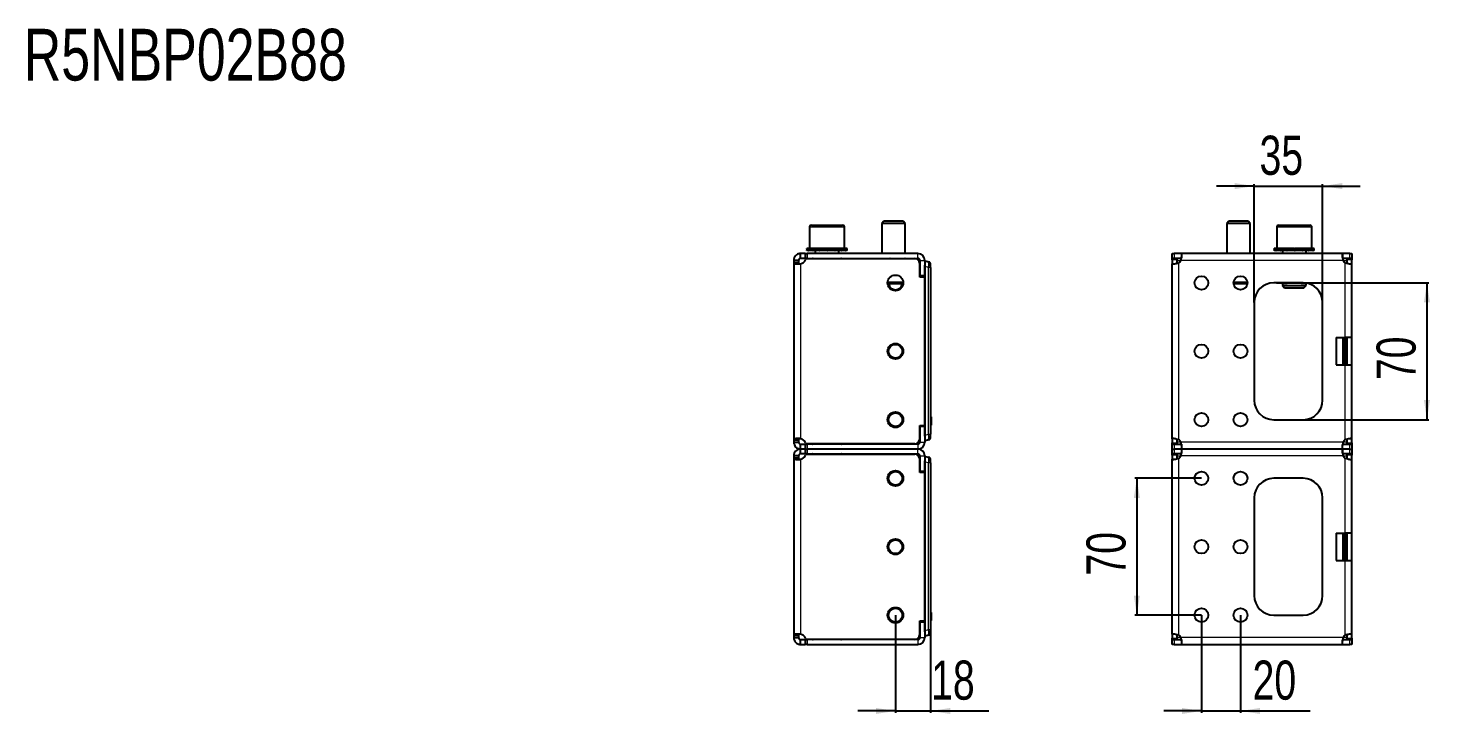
# Model space of a CAD drawing. Header units: millimetres. Extents: x 0 to 2689, y -557 to 605.
# Drawn here: x 1304 to 2021, y 254 to 605 of the extents above; entities that cross this region are included whole.
import ezdxf

# ---------------------------------------------------------------- set-up
doc = ezdxf.new("R2010")
doc.units = ezdxf.units.MM
doc.layers.add('FORMAT', color=7, linetype='Continuous')
doc.styles.add('SLDTEXTSTYLE0', font='TXT', dxfattribs={"width": 0.75})
doc.dimstyles.new('SLDDIMSTYLE0', dxfattribs={"dimtxt": 20, "dimasz": 10, "dimexe": 0, "dimexo": 0.0625, "dimgap": 5, "dimtad": 2, "dimdec": 1, "dimrnd": 1e-09, "dimzin": 12, "dimdsep": 46, "dimtxsty": 'SLDTEXTSTYLE0', "dimsah": 1, "dimcen": 0.09, "dimadec": 0, "dimazin": 3, "dimtfac": 1, "dimtofl": 0, "dimtmove": 0, "dimatfit": 3, "dimfxl": 0, "dimfrac": 2, "dimtolj": 1, "dimtzin": 12, "dimarcsym": 0})
doc.dimstyles.new('SLDDIMSTYLE1', dxfattribs={"dimtxt": 20, "dimasz": 10, "dimexe": 0, "dimexo": 0.0625, "dimgap": 5, "dimtad": 2, "dimdec": 1, "dimrnd": 1e-09, "dimzin": 12, "dimdsep": 46, "dimtxsty": 'SLDTEXTSTYLE0', "dimsah": 1, "dimcen": 0.09, "dimadec": 0, "dimazin": 3, "dimtfac": 1, "dimtmove": 0, "dimatfit": 0, "dimfxl": 0, "dimfrac": 2, "dimtolj": 1, "dimtzin": 12, "dimarcsym": 0})

# ---------------------------------------------------------------- blocks, each defined once
blk = doc.blocks.new('_D_4')
at = {"layer": 'FORMAT'}
for p, q in [((1747.29, 304.38), (1747.29, 254.38)), ((1765.29, 299.63), (1765.29, 254.38)), ((1747.29, 255.38), (1728.06, 255.38)), ((1747.29, 255.38), (1765.29, 255.38)), ((1765.29, 255.38), (1795.07, 255.38))]:
    blk.add_line(p, q, dxfattribs=at)
for points in [[(1747.29, 255.38), (1737.29, 256.92), (1737.29, 253.85)], [(1765.29, 255.38), (1775.29, 253.85), (1775.29, 256.92)]]:
    blk.add_solid(points, dxfattribs=at)
at = {"layer": 'FORMAT', "insert": (1765.52, 281.17), "char_height": 20, "attachment_point": 1, "style": 'SLDTEXTSTYLE0'}
blk.add_mtext('18', dxfattribs=at)
blk = doc.blocks.new('_D_7')
at = {"layer": 'FORMAT'}
for p, q in [((1955.77, 474.39), (2020.11, 474.39)), ((2019.11, 474.39), (2019.11, 404.39)), ((1955.77, 404.39), (2020.11, 404.39))]:
    blk.add_line(p, q, dxfattribs=at)
for points in [[(2019.11, 474.39), (2017.57, 464.39), (2020.65, 464.39)], [(2019.11, 404.39), (2020.65, 414.39), (2017.57, 414.39)]]:
    blk.add_solid(points, dxfattribs=at)
at = {"layer": 'FORMAT', "insert": (1993.33, 424.61), "char_height": 20, "attachment_point": 1, "rotation": 90, "style": 'SLDTEXTSTYLE0'}
blk.add_mtext('70', dxfattribs=at)
blk = doc.blocks.new('_D_8')
at = {"layer": 'FORMAT'}
for p, q in [((1930.76, 523.89), (1911.52, 523.89)), ((1930.76, 464.4), (1930.76, 524.89)), ((1930.76, 523.89), (1965.76, 523.89)), ((1965.76, 464.4), (1965.76, 524.89)), ((1965.76, 523.89), (1984.99, 523.89))]:
    blk.add_line(p, q, dxfattribs=at)
for points in [[(1930.76, 523.89), (1920.76, 525.43), (1920.76, 522.35)], [(1965.76, 523.89), (1975.76, 522.35), (1975.76, 525.43)]]:
    blk.add_solid(points, dxfattribs=at)
at = {"layer": 'FORMAT', "insert": (1933.48, 549.67), "char_height": 20, "attachment_point": 1, "style": 'SLDTEXTSTYLE0'}
blk.add_mtext('35', dxfattribs=at)
blk = doc.blocks.new('_D_9')
at = {"layer": 'FORMAT'}
for p, q in [((1903.76, 304.38), (1903.76, 254.38)), ((1923.76, 304.38), (1923.76, 254.38)), ((1903.76, 255.38), (1884.52, 255.38)), ((1903.76, 255.38), (1923.76, 255.38)), ((1923.76, 255.38), (1959.47, 255.38))]:
    blk.add_line(p, q, dxfattribs=at)
for points in [[(1903.76, 255.38), (1893.76, 256.92), (1893.76, 253.85)], [(1923.76, 255.38), (1933.76, 253.85), (1933.76, 256.92)]]:
    blk.add_solid(points, dxfattribs=at)
at = {"layer": 'FORMAT', "insert": (1929.92, 281.17), "char_height": 20, "attachment_point": 1, "style": 'SLDTEXTSTYLE0'}
blk.add_mtext('20', dxfattribs=at)
blk = doc.blocks.new('_D_10')
at = {"layer": 'FORMAT'}
for p, q in [((1903.75, 374.39), (1869.75, 374.39)), ((1870.75, 374.39), (1870.75, 304.39)), ((1903.75, 304.39), (1869.75, 304.39))]:
    blk.add_line(p, q, dxfattribs=at)
for points in [[(1870.75, 374.39), (1869.21, 364.39), (1872.29, 364.39)], [(1870.75, 304.39), (1872.29, 314.39), (1869.21, 314.39)]]:
    blk.add_solid(points, dxfattribs=at)
at = {"layer": 'FORMAT', "insert": (1844.97, 324.61), "char_height": 20, "attachment_point": 1, "rotation": 90, "style": 'SLDTEXTSTYLE0'}
blk.add_mtext('70', dxfattribs=at)

msp = doc.modelspace()

# ---------------------------------------------------------------- linework, layer by layer
at = {"color": 7, "linetype": 'Continuous', "lineweight": 25}
for p, q in [((1703.29, 502.89), (1703.29, 491.89)), ((1704.29, 503.89), (1720.29, 503.89)), ((1721.29, 491.89), (1721.29, 502.89)), ((1741.37, 505.89), (1740.29, 504.82)), ((1740.29, 504.82), (1740.29, 489.39)), ((1752.29, 504.82), (1740.29, 504.82)), ((1751.22, 505.89), (1741.37, 505.89)), ((1752.29, 504.82), (1751.22, 505.89)), ((1752.29, 489.39), (1752.29, 504.82)), ((1917.83, 505.89), (1916.76, 504.82)), ((1916.76, 504.82), (1916.76, 489.39)), ((1928.76, 504.82), (1916.76, 504.82)), ((1927.68, 505.89), (1917.83, 505.89)), ((1928.76, 504.82), (1927.68, 505.89)), ((1928.76, 489.39), (1928.76, 504.82)), ((1942.26, 502.89), (1942.26, 491.89)), ((1943.26, 503.89), (1951.07, 503.89)), ((1951.07, 503.89), (1959.26, 503.89)), ((1960.26, 491.89), (1960.26, 502.89)), ((1698.79, 486.89), (1698.79, 489.39)), ((1701.2, 489.39), (1698.79, 489.39)), ((1701.19, 489.39), (1701.19, 486.89)), ((1701.19, 489.39), (1702.19, 489.39)), ((1702.04, 491.89), (1702.04, 490.89)), ((1702.04, 491.89), (1702.05, 491.89)), ((1702.04, 490.89), (1702.05, 490.89)), ((1702.05, 491.89), (1702.05, 491.64)), ((1702.84, 491.89), (1702.05, 491.89)), ((1702.05, 490.89), (1702.05, 491.14)), ((1702.84, 490.89), (1702.05, 490.89)), ((1758.79, 489.39), (1702.19, 489.39)), ((1702.84, 491.89), (1702.94, 491.89)), ((1702.84, 490.89), (1702.94, 490.89)), ((1702.94, 491.89), (1702.94, 491.64)), ((1705.08, 491.89), (1702.94, 491.89)), ((1702.94, 490.89), (1702.94, 491.14)), ((1705.08, 490.89), (1702.94, 490.89)), ((1705.08, 491.89), (1705.26, 491.89)), ((1705.08, 490.89), (1705.26, 490.89)), ((1705.26, 491.89), (1705.26, 491.64)), ((1708.42, 491.89), (1705.26, 491.89)), ((1705.26, 490.89), (1705.26, 491.14)), ((1708.42, 490.89), (1705.26, 490.89)), ((1706.29, 490.89), (1706.29, 489.39)), ((1708.42, 491.89), (1708.65, 491.89)), ((1708.42, 490.89), (1708.65, 490.89)), ((1708.65, 491.89), (1708.65, 491.64)), ((1712.35, 491.89), (1708.65, 491.89)), ((1708.65, 490.89), (1708.65, 491.14)), ((1712.35, 490.89), (1708.65, 490.89)), ((1712.35, 491.89), (1712.43, 491.89)), ((1712.35, 490.89), (1712.52, 490.89)), ((1712.52, 490.89), (1712.6, 490.89)), ((1712.56, 491.89), (1712.6, 491.89)), ((1712.6, 491.89), (1712.6, 491.64)), ((1716.26, 491.89), (1712.6, 491.89)), ((1712.6, 490.89), (1712.6, 491.14)), ((1716.26, 490.89), (1712.6, 490.89)), ((1716.26, 491.89), (1716.49, 491.89)), ((1716.26, 490.89), (1716.49, 490.89)), ((1716.49, 491.89), (1716.49, 491.64)), ((1719.58, 491.89), (1716.49, 491.89)), ((1716.49, 490.89), (1716.49, 491.14)), ((1719.58, 490.89), (1716.49, 490.89)), ((1718.29, 489.39), (1718.29, 490.89)), ((1719.58, 491.89), (1719.75, 491.89)), ((1719.58, 490.89), (1719.75, 490.89)), ((1719.75, 491.89), (1719.75, 491.64)), ((1721.78, 491.89), (1719.75, 491.89)), ((1719.75, 490.89), (1719.75, 491.14)), ((1721.78, 490.89), (1719.75, 490.89)), ((1721.78, 491.89), (1721.87, 491.89)), ((1721.78, 490.89), (1721.87, 490.89)), ((1721.87, 491.89), (1721.87, 491.64)), ((1722.54, 491.89), (1721.87, 491.89)), ((1721.87, 490.89), (1721.87, 491.14)), ((1722.54, 490.89), (1721.87, 490.89)), ((1722.54, 490.89), (1722.54, 491.89)), ((1888.76, 486.89), (1888.76, 489.39)), ((1888.76, 489.39), (1889.87, 489.39)), ((1893.59, 489.39), (1889.87, 489.39)), ((1975.92, 489.39), (1893.59, 489.39)), ((1893.59, 489.39), (1893.59, 487.18)), ((1941.01, 491.89), (1941.01, 490.89)), ((1941.01, 491.89), (1941.01, 491.64)), ((1941.84, 491.89), (1941.01, 491.89)), ((1941.01, 491.89), (1941.01, 491.89)), ((1941.01, 490.89), (1941.01, 491.14)), ((1941.84, 490.89), (1941.01, 490.89)), ((1941.01, 490.89), (1941.01, 490.89)), ((1941.84, 491.89), (1941.94, 491.89)), ((1941.84, 490.89), (1941.94, 490.89)), ((1941.94, 491.89), (1941.94, 491.64)), ((1944.11, 491.89), (1941.94, 491.89)), ((1941.94, 490.89), (1941.94, 491.14)), ((1944.11, 490.89), (1941.94, 490.89)), ((1944.11, 491.89), (1944.29, 491.89)), ((1944.11, 490.89), (1944.29, 490.89)), ((1944.29, 491.89), (1944.29, 491.64)), ((1947.47, 491.89), (1944.29, 491.89)), ((1944.29, 490.89), (1944.29, 491.14)), ((1947.47, 490.89), (1944.29, 490.89)), ((1945.26, 490.89), (1945.26, 489.39)), ((1947.47, 491.89), (1947.7, 491.89)), ((1947.47, 490.89), (1947.7, 490.89)), ((1947.7, 491.89), (1947.7, 491.64)), ((1951.4, 491.89), (1947.7, 491.89)), ((1947.7, 490.89), (1947.7, 491.14)), ((1951.4, 490.89), (1947.7, 490.89)), ((1951.4, 491.89), (1951.48, 491.89)), ((1951.4, 490.89), (1951.55, 490.89)), ((1951.55, 490.89), (1951.65, 490.89)), ((1951.6, 491.89), (1951.65, 491.89)), ((1951.65, 491.89), (1951.65, 491.64)), ((1955.31, 491.89), (1951.65, 491.89)), ((1951.65, 490.89), (1951.65, 491.14)), ((1955.31, 490.89), (1951.65, 490.89)), ((1955.31, 491.89), (1955.54, 491.89)), ((1955.31, 490.89), (1955.54, 490.89)), ((1955.54, 491.89), (1955.54, 491.64)), ((1958.61, 491.89), (1955.54, 491.89)), ((1955.54, 490.89), (1955.54, 491.14)), ((1958.61, 490.89), (1955.54, 490.89)), ((1957.26, 489.39), (1957.26, 490.89)), ((1958.61, 491.89), (1958.78, 491.89)), ((1958.61, 490.89), (1958.78, 490.89)), ((1958.78, 491.89), (1958.78, 491.64)), ((1960.78, 491.89), (1958.78, 491.89)), ((1958.78, 490.89), (1958.78, 491.14)), ((1960.78, 490.89), (1958.78, 490.89)), ((1960.78, 491.89), (1960.87, 491.89)), ((1960.78, 490.89), (1960.87, 490.89)), ((1960.87, 491.89), (1960.87, 491.64)), ((1961.5, 491.89), (1960.87, 491.89)), ((1960.87, 490.89), (1960.87, 491.14)), ((1961.5, 490.89), (1960.87, 490.89)), ((1961.51, 490.89), (1961.51, 491.89)), ((1975.92, 489.39), (1975.92, 486.89)), ((1979.64, 489.39), (1975.92, 489.39)), ((1979.64, 489.39), (1980.76, 489.39)), ((1980.76, 489.39), (1980.76, 486.89)), ((1697.79, 485.89), (1695.29, 485.89)), ((1695.29, 485.89), (1695.29, 484.67)), ((1695.29, 484.67), (1695.29, 394.11)), ((1697.79, 484.67), (1695.29, 484.67)), ((1697.79, 485.89), (1697.79, 484.67)), ((1701.2, 486.89), (1698.79, 486.89)), ((1702.19, 486.89), (1701.19, 486.89)), ((1702.19, 486.89), (1758.79, 486.89)), ((1702.22, 486.79), (1757.19, 486.79)), ((1736.04, 486.89), (1736.04, 486.79)), ((1736.34, 486.89), (1736.34, 486.79)), ((1738.02, 486.89), (1738.02, 486.79)), ((1740.97, 486.89), (1740.97, 486.79)), ((1744.73, 486.89), (1744.73, 486.79)), ((1748.72, 486.89), (1748.72, 486.79)), ((1752.35, 486.89), (1752.35, 486.79)), ((1755.05, 486.89), (1755.05, 486.79)), ((1756.42, 486.89), (1756.42, 486.79)), ((1756.54, 486.79), (1756.54, 486.89)), ((1759.69, 477.29), (1759.69, 484.29)), ((1759.79, 485.89), (1759.79, 477.94)), ((1762.29, 485.89), (1762.29, 477.94)), ((1762.29, 485.64), (1762.49, 485.64)), ((1762.29, 395.92), (1762.29, 483.37)), ((1762.49, 485.64), (1764.18, 485.19)), ((1762.49, 396.54), (1762.49, 482.74)), ((1765.29, 482.29), (1765.29, 483.74)), ((1765.29, 482.29), (1765.29, 407.84)), ((1889.87, 486.89), (1888.76, 486.89)), ((1888.76, 486.89), (1888.76, 486.79)), ((1888.76, 486.79), (1891.26, 486.79)), ((1888.76, 486.18), (1888.76, 486.79)), ((1888.76, 486.18), (1888.76, 484.12)), ((1888.76, 394.67), (1888.76, 484.12)), ((1888.76, 484.12), (1889.85, 484.12)), ((1893.59, 486.89), (1889.87, 486.89)), ((1891.26, 486.79), (1891.26, 486.18)), ((1891.26, 486.18), (1891.26, 484.36)), ((1979.64, 486.89), (1975.92, 486.89)), ((1978.26, 486.79), (1980.76, 486.79)), ((1978.26, 486.18), (1978.26, 486.79)), ((1978.26, 484.34), (1978.26, 486.18)), ((1980.76, 486.89), (1979.64, 486.89)), ((1980.76, 486.79), (1980.76, 486.89)), ((1980.76, 486.79), (1980.76, 486.18)), ((1980.76, 484.12), (1980.76, 486.18)), ((1980.76, 446.39), (1980.76, 484.12)), ((1751.26, 473.89), (1743.33, 473.89)), ((1759.69, 478.87), (1759.79, 478.66)), ((1762.29, 477.29), (1759.69, 477.29)), ((1762.29, 477.94), (1759.79, 477.94)), ((1762.29, 477.29), (1762.29, 401.49)), ((1927.22, 473.89), (1920.29, 473.89)), ((1955.76, 474.39), (1940.76, 474.39)), ((1942.43, 474.29), (1942.41, 474.29)), ((1942.43, 474.29), (1942.43, 474.29)), ((1942.53, 474.29), (1942.43, 474.29)), ((1942.53, 474.39), (1942.53, 474.29)), ((1945.78, 474.29), (1942.53, 474.29)), ((1945.26, 474.29), (1945.26, 472.97)), ((1945.78, 474.29), (1947.68, 474.29)), ((1948.23, 474.29), (1947.68, 474.29)), ((1954.28, 474.29), (1948.23, 474.29)), ((1954.83, 474.29), (1954.28, 474.29)), ((1954.83, 474.29), (1956.73, 474.29)), ((1957.17, 474.29), (1956.73, 474.29)), ((1957.26, 472.97), (1957.26, 474.28)), ((1945.26, 472.97), (1946.33, 471.89)), ((1945.26, 472.97), (1951.12, 472.97)), ((1946.33, 471.89), (1951.14, 471.89)), ((1951.12, 472.97), (1957.26, 472.97)), ((1951.14, 471.89), (1956.18, 471.89)), ((1956.18, 471.89), (1957.26, 472.97)), ((1930.76, 464.39), (1930.76, 414.39)), ((1965.76, 414.39), (1965.76, 464.39)), ((1972.76, 446.39), (1977.26, 446.39)), ((1972.76, 446.39), (1972.76, 432.39)), ((1980.76, 446.39), (1977.26, 446.39)), ((1978.26, 432.39), (1978.26, 446.39)), ((1980.76, 432.39), (1980.76, 446.39)), ((1972.76, 432.39), (1977.26, 432.39)), ((1977.26, 432.39), (1980.76, 432.39)), ((1980.76, 394.67), (1980.76, 432.39)), ((1765.29, 407.84), (1765.29, 399.64)), ((1765.49, 405.9), (1765.29, 405.9)), ((1765.49, 405.86), (1765.29, 405.86)), ((1765.49, 405.84), (1765.29, 405.84)), ((1765.49, 401.64), (1765.29, 401.64)), ((1765.49, 401.59), (1765.29, 401.59)), ((1765.49, 405.4), (1765.49, 402.08)), ((1940.76, 404.39), (1955.76, 404.39)), ((1759.69, 401.49), (1762.29, 401.49)), ((1759.69, 394.49), (1759.69, 401.49)), ((1759.69, 400.41), (1759.79, 400.63)), ((1759.79, 400.84), (1759.79, 392.89)), ((1762.29, 400.84), (1759.79, 400.84)), ((1762.29, 400.84), (1762.29, 392.89)), ((1765.29, 399.64), (1765.29, 396.99)), ((1765.29, 395.54), (1765.29, 396.99)), ((1888.76, 394.67), (1888.76, 392.6)), ((1891.26, 394.44), (1891.26, 392.6)), ((1978.26, 392.6), (1978.26, 394.42)), ((1980.76, 394.67), (1979.66, 394.67)), ((1980.76, 392.6), (1980.76, 394.67)), ((1695.29, 394.11), (1697.79, 394.11)), ((1695.29, 394.11), (1695.29, 392.89)), ((1695.29, 392.89), (1697.79, 392.89)), ((1697.79, 394.11), (1697.79, 392.89)), ((1698.79, 389.39), (1698.79, 391.89)), ((1698.79, 391.89), (1701.2, 391.89)), ((1698.79, 386.89), (1698.79, 389.39)), ((1701.2, 389.39), (1698.79, 389.39)), ((1701.19, 391.89), (1701.19, 389.39)), ((1701.19, 391.89), (1702.19, 391.89)), ((1701.19, 389.39), (1701.19, 386.89)), ((1701.19, 389.39), (1702.19, 389.39)), ((1758.79, 391.89), (1702.19, 391.89)), ((1758.79, 389.39), (1702.19, 389.39)), ((1757.19, 391.99), (1702.22, 391.99)), ((1762.49, 393.64), (1762.29, 393.64)), ((1764.18, 394.09), (1762.49, 393.64)), ((1888.76, 391.99), (1888.76, 392.6)), ((1891.26, 391.99), (1888.76, 391.99)), ((1888.76, 391.99), (1888.76, 391.89)), ((1888.76, 389.39), (1888.76, 391.89)), ((1888.76, 391.89), (1889.87, 391.89)), ((1888.76, 386.89), (1888.76, 389.39)), ((1888.76, 389.39), (1889.87, 389.39)), ((1889.87, 391.89), (1893.59, 391.89)), ((1893.59, 389.39), (1889.87, 389.39)), ((1891.26, 392.6), (1891.26, 391.99)), ((1893.59, 391.89), (1893.59, 389.39)), ((1975.92, 389.39), (1893.59, 389.39)), ((1893.59, 389.39), (1893.59, 387.18)), ((1975.92, 391.89), (1979.64, 391.89)), ((1975.92, 389.39), (1975.92, 391.61)), ((1975.92, 389.39), (1975.92, 386.89)), ((1979.64, 389.39), (1975.92, 389.39)), ((1978.26, 391.99), (1978.26, 392.6)), ((1980.76, 391.99), (1978.26, 391.99)), ((1979.64, 391.89), (1980.76, 391.89)), ((1979.64, 389.39), (1980.76, 389.39)), ((1980.76, 392.6), (1980.76, 391.99)), ((1980.76, 391.89), (1980.76, 391.99)), ((1980.76, 391.89), (1980.76, 389.39)), ((1980.76, 389.39), (1980.76, 386.89)), ((1695.29, 385.89), (1695.29, 384.67)), ((1697.79, 385.89), (1695.29, 385.89)), ((1695.29, 384.67), (1695.29, 294.11)), ((1697.79, 384.67), (1695.29, 384.67)), ((1697.79, 385.89), (1697.79, 384.67)), ((1701.2, 386.89), (1698.79, 386.89)), ((1702.19, 386.89), (1701.19, 386.89)), ((1702.19, 386.89), (1758.79, 386.89)), ((1702.22, 386.79), (1757.19, 386.79)), ((1759.69, 377.29), (1759.69, 384.29)), ((1759.79, 385.89), (1759.79, 377.94)), ((1762.29, 385.89), (1762.29, 377.94)), ((1762.29, 385.64), (1762.49, 385.64)), ((1762.29, 295.92), (1762.29, 383.37)), ((1762.49, 385.64), (1764.18, 385.19)), ((1762.49, 296.54), (1762.49, 382.74)), ((1765.29, 382.29), (1765.29, 383.74)), ((1765.29, 382.29), (1765.29, 307.84)), ((1889.87, 386.89), (1888.76, 386.89)), ((1888.76, 386.89), (1888.76, 386.79)), ((1888.76, 386.79), (1891.26, 386.79)), ((1888.76, 386.18), (1888.76, 386.79)), ((1888.76, 386.18), (1888.76, 384.12)), ((1888.76, 294.67), (1888.76, 384.12)), ((1888.76, 384.12), (1889.85, 384.12)), ((1893.59, 386.89), (1889.87, 386.89)), ((1891.26, 386.79), (1891.26, 386.18)), ((1891.26, 386.18), (1891.26, 384.36)), ((1979.64, 386.89), (1975.92, 386.89)), ((1978.26, 386.79), (1980.76, 386.79)), ((1978.26, 386.18), (1978.26, 386.79)), ((1978.26, 384.34), (1978.26, 386.18)), ((1980.76, 386.89), (1979.64, 386.89)), ((1980.76, 386.79), (1980.76, 386.89)), ((1980.76, 386.79), (1980.76, 386.18)), ((1980.76, 384.12), (1980.76, 386.18)), ((1980.76, 346.39), (1980.76, 384.12)), ((1759.69, 378.87), (1759.79, 378.66)), ((1762.29, 377.29), (1759.69, 377.29)), ((1762.29, 377.94), (1759.79, 377.94)), ((1762.29, 377.29), (1762.29, 301.49)), ((1955.76, 374.39), (1940.76, 374.39)), ((1930.76, 364.39), (1930.76, 314.39)), ((1965.76, 314.39), (1965.76, 364.39)), ((1972.76, 346.39), (1977.26, 346.39)), ((1972.76, 346.39), (1972.76, 332.39)), ((1980.76, 346.39), (1977.26, 346.39)), ((1978.26, 332.39), (1978.26, 346.39)), ((1980.76, 332.39), (1980.76, 346.39)), ((1972.76, 332.39), (1977.26, 332.39)), ((1977.26, 332.39), (1980.76, 332.39)), ((1980.76, 294.67), (1980.76, 332.39)), ((1759.69, 301.49), (1762.29, 301.49)), ((1759.69, 294.49), (1759.69, 301.49)), ((1765.29, 307.84), (1765.29, 299.64)), ((1765.49, 305.9), (1765.29, 305.9)), ((1765.49, 305.86), (1765.29, 305.86)), ((1765.49, 305.84), (1765.29, 305.84)), ((1765.49, 301.64), (1765.29, 301.64)), ((1765.49, 301.59), (1765.29, 301.59)), ((1765.49, 305.4), (1765.49, 302.08)), ((1940.76, 304.39), (1955.76, 304.39)), ((1695.29, 294.11), (1697.79, 294.11)), ((1695.29, 294.11), (1695.29, 292.89)), ((1697.79, 294.11), (1697.79, 292.89)), ((1759.69, 300.41), (1759.79, 300.63)), ((1759.79, 300.84), (1759.79, 292.89)), ((1762.29, 300.84), (1759.79, 300.84)), ((1762.29, 300.84), (1762.29, 292.89)), ((1764.18, 294.09), (1762.49, 293.64)), ((1765.29, 299.64), (1765.29, 296.99)), ((1765.29, 295.54), (1765.29, 296.99)), ((1888.76, 294.67), (1888.76, 292.6)), ((1891.26, 294.44), (1891.26, 292.6)), ((1978.26, 292.6), (1978.26, 294.42)), ((1980.76, 294.67), (1979.66, 294.67)), ((1980.76, 292.6), (1980.76, 294.67)), ((1695.29, 292.89), (1697.79, 292.89)), ((1698.79, 289.39), (1698.79, 291.89)), ((1698.79, 291.89), (1701.2, 291.89)), ((1698.79, 289.39), (1701.2, 289.39)), ((1701.19, 291.89), (1701.19, 289.39)), ((1701.19, 291.89), (1702.19, 291.89)), ((1702.19, 289.39), (1701.19, 289.39)), ((1758.79, 291.89), (1702.19, 291.89)), ((1702.19, 289.39), (1758.79, 289.39)), ((1757.19, 291.99), (1702.22, 291.99)), ((1762.49, 293.64), (1762.29, 293.64)), ((1888.76, 291.99), (1888.76, 292.6)), ((1891.26, 291.99), (1888.76, 291.99)), ((1888.76, 291.99), (1888.76, 291.89)), ((1888.76, 289.39), (1888.76, 291.89)), ((1888.76, 291.89), (1889.87, 291.89)), ((1889.87, 289.39), (1888.76, 289.39)), ((1889.87, 291.89), (1893.59, 291.89)), ((1889.87, 289.39), (1893.59, 289.39)), ((1891.26, 292.6), (1891.26, 291.99)), ((1893.59, 291.89), (1893.59, 289.39)), ((1893.59, 289.39), (1975.92, 289.39)), ((1975.92, 291.89), (1979.64, 291.89)), ((1975.92, 289.39), (1975.92, 291.61)), ((1975.92, 289.39), (1979.64, 289.39)), ((1978.26, 291.99), (1978.26, 292.6)), ((1980.76, 291.99), (1978.26, 291.99)), ((1979.64, 291.89), (1980.76, 291.89)), ((1980.76, 289.39), (1979.64, 289.39)), ((1980.76, 292.6), (1980.76, 291.99)), ((1980.76, 291.89), (1980.76, 291.99)), ((1980.76, 291.89), (1980.76, 289.39))]:
    msp.add_line(p, q, dxfattribs=at)
at = {"color": 8, "linetype": 'Continuous', "lineweight": 18}
for p, q in [((1721.29, 502.89), (1703.29, 502.89)), ((1951.05, 502.89), (1942.26, 502.89)), ((1960.26, 502.89), (1951.05, 502.89)), ((1702.19, 489.39), (1702.19, 486.89)), ((1758.79, 486.89), (1758.79, 489.39)), ((1889.87, 489.39), (1889.87, 486.89)), ((1979.64, 486.89), (1979.64, 489.39)), ((1698.79, 484.12), (1698.79, 394.67)), ((1759.79, 485.89), (1762.29, 485.89)), ((1764.18, 482.29), (1762.49, 482.74)), ((1764.18, 396.99), (1764.18, 482.29)), ((1765.29, 482.29), (1764.18, 482.29)), ((1891.26, 486.18), (1888.76, 486.18)), ((1891.26, 485.89), (1893.34, 485.89)), ((1892.26, 394.11), (1892.26, 484.67)), ((1976.17, 485.89), (1893.34, 485.89)), ((1976.17, 485.89), (1978.26, 485.89)), ((1977.26, 446.39), (1977.26, 484.67)), ((1980.76, 486.18), (1978.26, 486.18)), ((1743.33, 474.89), (1751.26, 474.89)), ((1762.1, 477.29), (1762.1, 477.94)), ((1920.29, 474.89), (1927.22, 474.89)), ((1947.68, 474.39), (1947.68, 474.29)), ((1948.23, 474.39), (1948.23, 474.29)), ((1954.28, 474.39), (1954.28, 474.29)), ((1954.83, 474.39), (1954.83, 474.29)), ((1976.06, 432.39), (1976.06, 446.39)), ((1976.26, 446.39), (1976.26, 432.39)), ((1976.37, 432.39), (1976.37, 446.39)), ((1976.57, 446.39), (1976.57, 432.39)), ((1977.45, 432.39), (1977.45, 446.39)), ((1977.65, 446.39), (1977.65, 432.39)), ((1977.75, 432.39), (1977.75, 446.39)), ((1977.95, 446.39), (1977.95, 432.39)), ((1977.26, 394.11), (1977.26, 432.39)), ((1765.49, 405.4), (1765.29, 405.4)), ((1765.49, 402.08), (1765.29, 402.08)), ((1762.1, 400.84), (1762.1, 401.49)), ((1762.49, 396.54), (1764.18, 396.99)), ((1764.18, 396.99), (1765.29, 396.99)), ((1702.19, 391.89), (1702.19, 389.39)), ((1702.19, 389.39), (1702.19, 386.89)), ((1758.79, 391.89), (1758.79, 389.39)), ((1758.79, 386.89), (1758.79, 389.39)), ((1759.79, 392.89), (1762.29, 392.89)), ((1888.76, 392.6), (1891.26, 392.6)), ((1889.87, 391.89), (1889.87, 389.39)), ((1889.87, 389.39), (1889.87, 386.89)), ((1893.34, 392.89), (1891.26, 392.89)), ((1976.17, 392.89), (1893.34, 392.89)), ((1978.26, 392.89), (1976.17, 392.89)), ((1978.26, 392.6), (1980.76, 392.6)), ((1979.64, 389.39), (1979.64, 391.89)), ((1979.64, 386.89), (1979.64, 389.39)), ((1698.79, 384.12), (1698.79, 294.67)), ((1759.79, 385.89), (1762.29, 385.89)), ((1764.18, 382.29), (1762.49, 382.74)), ((1764.18, 296.99), (1764.18, 382.29)), ((1765.29, 382.29), (1764.18, 382.29)), ((1891.26, 386.18), (1888.76, 386.18)), ((1891.26, 385.89), (1893.34, 385.89)), ((1892.26, 294.11), (1892.26, 384.67)), ((1976.17, 385.89), (1893.34, 385.89)), ((1976.17, 385.89), (1978.26, 385.89)), ((1977.26, 346.39), (1977.26, 384.67)), ((1980.76, 386.18), (1978.26, 386.18)), ((1762.1, 377.29), (1762.1, 377.94)), ((1976.06, 332.39), (1976.06, 346.39)), ((1976.26, 346.39), (1976.26, 332.39)), ((1976.37, 332.39), (1976.37, 346.39)), ((1976.57, 346.39), (1976.57, 332.39)), ((1977.45, 332.39), (1977.45, 346.39)), ((1977.65, 346.39), (1977.65, 332.39)), ((1977.75, 332.39), (1977.75, 346.39)), ((1977.95, 346.39), (1977.95, 332.39)), ((1977.26, 294.11), (1977.26, 332.39)), ((1762.1, 300.84), (1762.1, 301.49)), ((1765.49, 305.4), (1765.29, 305.4)), ((1765.49, 302.08), (1765.29, 302.08)), ((1762.49, 296.54), (1764.18, 296.99)), ((1764.18, 296.99), (1765.29, 296.99)), ((1702.19, 291.89), (1702.19, 289.39)), ((1758.79, 291.89), (1758.79, 289.39)), ((1759.79, 292.89), (1762.29, 292.89)), ((1888.76, 292.6), (1891.26, 292.6)), ((1889.87, 291.89), (1889.87, 289.39)), ((1893.34, 292.89), (1891.26, 292.89)), ((1976.17, 292.89), (1893.34, 292.89)), ((1978.26, 292.89), (1976.17, 292.89)), ((1978.26, 292.6), (1980.76, 292.6)), ((1979.64, 289.39), (1979.64, 291.89))]:
    msp.add_line(p, q, dxfattribs=at)
at = {"color": 7, "linetype": 'Continuous', "lineweight": 25}
for centre, radius in [((1747.29, 474.39), 4), ((1903.76, 474.39), 3.5), ((1923.76, 474.39), 3.5), ((1747.29, 439.39), 4), ((1747.29, 439.39), 3.5), ((1903.76, 439.39), 3.5), ((1923.76, 439.39), 3.5), ((1747.29, 404.39), 4), ((1747.29, 404.39), 3.5), ((1903.76, 404.39), 3.5), ((1923.76, 404.39), 3.5), ((1747.29, 374.39), 4), ((1747.29, 374.39), 3.5), ((1903.76, 374.39), 3.5), ((1923.76, 374.39), 3.5), ((1747.29, 339.39), 4), ((1747.29, 339.39), 3.5), ((1903.76, 339.39), 3.5), ((1923.76, 339.39), 3.5), ((1747.29, 304.39), 4), ((1747.29, 304.39), 3.5), ((1903.76, 304.39), 3.5), ((1923.76, 304.39), 3.5)]:
    msp.add_circle(centre, radius, dxfattribs=at)
for centre, radius, start, end in [((1704.29, 502.89), 1, 90, 180), ((1720.29, 502.89), 1, 0, 90), ((1943.26, 502.89), 1, 90, 180), ((1959.26, 502.89), 1, 0, 90), ((1758.79, 485.89), 3.5, 360, 90), ((1698.07, 487.54), 3.5, 281.89481, 337.11462), ((1702.22, 485.79), 1, 90, 157.11462), ((1704.94, 486.54), 0.35, 45.58469, 90), ((1719.64, 486.54), 0.35, 90, 134.41531), ((1757.19, 484.29), 2.5, 360, 90), ((1758.79, 485.89), 1, 360, 90), ((1763.79, 483.74), 1.5, 0, 75), ((1890.26, 487.54), 3.5, 304.8499, 331.87293), ((1979.26, 487.54), 3.5, 208.12707, 235.1501), ((1747.29, 474.39), 3.5, 188.21321, 351.78679), ((1940.76, 464.39), 10, 90, 180), ((1955.76, 464.39), 10, 360, 90), ((1940.76, 414.39), 10, 180, 270), ((1955.76, 414.39), 10, 270, 0), ((1698.07, 391.24), 3.5, 22.88538, 78.10519), ((1757.19, 394.49), 2.5, 270, 0), ((1763.79, 395.54), 1.5, 285, 0), ((1702.22, 392.99), 1, 202.88538, 270), ((1704.94, 392.24), 0.35, 270, 314.41531), ((1719.64, 392.24), 0.35, 225.58469, 270), ((1758.79, 392.89), 3.5, 270, 0), ((1758.79, 392.89), 1, 270, 0), ((1758.79, 385.89), 3.5, 360, 90), ((1890.26, 391.24), 3.5, 28.12707, 55.1501), ((1979.26, 391.24), 3.5, 124.8499, 151.87293), ((1698.07, 387.54), 3.5, 281.89481, 337.11462), ((1702.22, 385.79), 1, 90, 157.11462), ((1704.94, 386.54), 0.35, 45.58469, 90), ((1719.64, 386.54), 0.35, 90, 134.41531), ((1757.19, 384.29), 2.5, 360, 90), ((1758.79, 385.89), 1, 360, 90), ((1763.79, 383.74), 1.5, 0, 75), ((1890.26, 387.54), 3.5, 304.8499, 331.87293), ((1979.26, 387.54), 3.5, 208.12707, 235.1501), ((1940.76, 364.39), 10, 90, 180), ((1955.76, 364.39), 10, 360, 90), ((1940.76, 314.39), 10, 180, 270), ((1955.76, 314.39), 10, 270, 0), ((1698.07, 291.24), 3.5, 22.88538, 78.10519), ((1757.19, 294.49), 2.5, 270, 0), ((1763.79, 295.54), 1.5, 285, 0), ((1890.26, 291.24), 3.5, 28.12707, 55.1501), ((1979.26, 291.24), 3.5, 124.8499, 151.87293), ((1702.22, 292.99), 1, 202.88538, 270), ((1704.94, 292.24), 0.35, 270, 314.41531), ((1719.64, 292.24), 0.35, 225.58469, 270), ((1758.79, 292.89), 1, 270, 0), ((1758.79, 292.89), 3.5, 270, 0)]:
    msp.add_arc(centre, radius, start, end, dxfattribs=at)
for centre, major_axis, start_param, end_param in [((1750.9, 485.64), (11.57, -3.1), 0.067037, 0.253072), ((1750.9, 393.64), (11.57, 3.1), 6.030113, 6.216148), ((1750.9, 385.64), (11.57, -3.1), 0.067037, 0.253072), ((1750.9, 293.64), (11.57, 3.1), 6.030113, 6.216148)]:
    msp.add_ellipse(centre, major_axis=major_axis, ratio=0.250563, start_param=start_param, end_param=end_param, dxfattribs=at)
at = {"color": 8, "linetype": 'Continuous', "lineweight": 18}
for centre, major_axis, start_param, end_param in [((1763.79, 482.19), (0.38, 3), 4.762686, 6.266445), ((1763.79, 397.1), (-0.38, 3), 3.158333, 4.662092), ((1763.79, 382.19), (0.38, 3), 4.762686, 6.266445), ((1763.79, 297.1), (-0.38, 3), 3.158333, 4.662092)]:
    msp.add_ellipse(centre, major_axis=major_axis, ratio=0.123038, start_param=start_param, end_param=end_param, dxfattribs=at)
at = {"color": 7, "linetype": 'Continuous', "lineweight": 25}
for points, knots in [([(1698.79, 489.39), (1698.5, 489.37), (1697.95, 489.33), (1697.05, 488.98), (1696.16, 488.31), (1695.44, 487.2), (1695.34, 486.34), (1695.29, 485.89)], [0, 0, 0, 0, 0.16069, 0.301312, 0.521951, 0.753573, 1, 1, 1, 1]), ([(1702.05, 491.64), (1702.05, 491.68), (1702.05, 491.75), (1702.04, 491.83), (1702.04, 491.87), (1702.04, 491.89)], [0, 0, 0, 0, 0.499981, 0.749988, 1, 1, 1, 1]), ([(1702.04, 490.89), (1702.04, 490.91), (1702.04, 490.95), (1702.05, 491.04), (1702.05, 491.1), (1702.05, 491.14)], [0, 0, 0, 0, 0.25014, 0.50028, 1, 1, 1, 1]), ([(1702.94, 491.64), (1702.93, 491.68), (1702.9, 491.75), (1702.87, 491.83), (1702.85, 491.87), (1702.84, 491.89)], [0, 0, 0, 0, 0.499981, 0.749988, 1, 1, 1, 1]), ([(1702.84, 490.89), (1702.85, 490.91), (1702.87, 490.95), (1702.9, 491.04), (1702.93, 491.1), (1702.94, 491.14)], [0, 0, 0, 0, 0.25014, 0.50028, 1, 1, 1, 1]), ([(1705.26, 491.64), (1705.23, 491.68), (1705.19, 491.75), (1705.13, 491.83), (1705.1, 491.87), (1705.08, 491.89)], [0, 0, 0, 0, 0.4999808, 0.7499881, 1, 1, 1, 1]), ([(1705.08, 490.89), (1705.1, 490.91), (1705.13, 490.95), (1705.19, 491.04), (1705.23, 491.1), (1705.26, 491.14)], [0, 0, 0, 0, 0.25014, 0.50028, 1, 1, 1, 1]), ([(1708.65, 491.64), (1708.61, 491.68), (1708.55, 491.75), (1708.48, 491.83), (1708.44, 491.87), (1708.42, 491.89)], [0, 0, 0, 0, 0.499981, 0.749988, 1, 1, 1, 1]), ([(1708.42, 490.89), (1708.44, 490.91), (1708.48, 490.95), (1708.55, 491.04), (1708.61, 491.1), (1708.65, 491.14)], [0, 0, 0, 0, 0.25014, 0.50028, 1, 1, 1, 1]), ([(1712.6, 491.64), (1712.55, 491.68), (1712.49, 491.75), (1712.41, 491.83), (1712.37, 491.87), (1712.35, 491.89)], [0, 0, 0, 0, 0.499981, 0.749988, 1, 1, 1, 1]), ([(1712.35, 490.89), (1712.37, 490.91), (1712.41, 490.95), (1712.49, 491.04), (1712.55, 491.1), (1712.6, 491.14)], [0, 0, 0, 0, 0.25014, 0.50028, 1, 1, 1, 1]), ([(1712.6, 491.64), (1712.58, 491.71), (1712.56, 491.84), (1712.53, 491.88), (1712.52, 491.89)], [0, 0, 0, 0, 0.561794, 1, 1, 1, 1]), ([(1712.6, 491.14), (1712.58, 491.07), (1712.56, 490.94), (1712.53, 490.91), (1712.52, 490.89)], [0, 0, 0, 0, 0.561794, 1, 1, 1, 1]), ([(1716.49, 491.64), (1716.46, 491.68), (1716.4, 491.75), (1716.32, 491.83), (1716.28, 491.87), (1716.26, 491.89)], [0, 0, 0, 0, 0.4999808, 0.7499881, 1, 1, 1, 1]), ([(1716.26, 490.89), (1716.28, 490.91), (1716.32, 490.95), (1716.4, 491.04), (1716.46, 491.1), (1716.49, 491.14)], [0, 0, 0, 0, 0.2501401, 0.5002802, 1, 1, 1, 1]), ([(1719.75, 491.64), (1719.72, 491.68), (1719.68, 491.75), (1719.62, 491.83), (1719.59, 491.87), (1719.58, 491.89)], [0, 0, 0, 0, 0.499981, 0.749988, 1, 1, 1, 1]), ([(1719.58, 490.89), (1719.59, 490.91), (1719.62, 490.95), (1719.68, 491.04), (1719.72, 491.1), (1719.75, 491.14)], [0, 0, 0, 0, 0.25014, 0.50028, 1, 1, 1, 1]), ([(1721.87, 491.64), (1721.86, 491.68), (1721.84, 491.75), (1721.81, 491.83), (1721.79, 491.87), (1721.78, 491.89)], [0, 0, 0, 0, 0.499981, 0.749988, 1, 1, 1, 1]), ([(1721.78, 490.89), (1721.79, 490.91), (1721.81, 490.95), (1721.84, 491.04), (1721.86, 491.1), (1721.87, 491.14)], [0, 0, 0, 0, 0.25014, 0.50028, 1, 1, 1, 1]), ([(1893.34, 485.89), (1893.39, 486.15), (1893.49, 486.64), (1893.64, 487.46), (1893.74, 488.17), (1893.76, 488.74), (1893.74, 489.1), (1893.68, 489.34), (1893.62, 489.37), (1893.59, 489.39)], [0, 0, 0, 0, 0.144067, 0.271276, 0.474907, 0.597997, 0.726338, 0.860245, 1, 1, 1, 1]), ([(1941.01, 491.64), (1941.01, 491.68), (1941.01, 491.75), (1941.01, 491.83), (1941.01, 491.87), (1941.01, 491.89)], [0, 0, 0, 0, 0.499981, 0.749988, 1, 1, 1, 1]), ([(1941.01, 490.89), (1941.01, 490.91), (1941.01, 490.95), (1941.01, 491.04), (1941.01, 491.1), (1941.01, 491.14)], [0, 0, 0, 0, 0.25014, 0.50028, 1, 1, 1, 1]), ([(1941.94, 491.64), (1941.93, 491.68), (1941.9, 491.75), (1941.87, 491.83), (1941.85, 491.87), (1941.84, 491.89)], [0, 0, 0, 0, 0.499981, 0.749988, 1, 1, 1, 1]), ([(1941.84, 490.89), (1941.85, 490.91), (1941.87, 490.95), (1941.9, 491.04), (1941.93, 491.1), (1941.94, 491.14)], [0, 0, 0, 0, 0.25014, 0.50028, 1, 1, 1, 1]), ([(1944.29, 491.64), (1944.26, 491.68), (1944.22, 491.75), (1944.16, 491.83), (1944.13, 491.87), (1944.11, 491.89)], [0, 0, 0, 0, 0.4999808, 0.7499881, 1, 1, 1, 1]), ([(1944.11, 490.89), (1944.13, 490.91), (1944.16, 490.95), (1944.22, 491.04), (1944.26, 491.1), (1944.29, 491.14)], [0, 0, 0, 0, 0.25014, 0.50028, 1, 1, 1, 1]), ([(1947.7, 491.64), (1947.66, 491.68), (1947.6, 491.75), (1947.53, 491.83), (1947.49, 491.87), (1947.47, 491.89)], [0, 0, 0, 0, 0.499981, 0.749988, 1, 1, 1, 1]), ([(1947.47, 490.89), (1947.49, 490.91), (1947.53, 490.95), (1947.6, 491.04), (1947.66, 491.1), (1947.7, 491.14)], [0, 0, 0, 0, 0.25014, 0.50028, 1, 1, 1, 1]), ([(1951.65, 491.64), (1951.61, 491.68), (1951.55, 491.75), (1951.46, 491.83), (1951.42, 491.87), (1951.4, 491.89)], [0, 0, 0, 0, 0.499981, 0.749988, 1, 1, 1, 1]), ([(1951.4, 490.89), (1951.42, 490.91), (1951.46, 490.95), (1951.55, 491.04), (1951.61, 491.1), (1951.65, 491.14)], [0, 0, 0, 0, 0.25014, 0.50028, 1, 1, 1, 1]), ([(1951.65, 491.64), (1951.63, 491.71), (1951.6, 491.84), (1951.57, 491.88), (1951.55, 491.89)], [0, 0, 0, 0, 0.5617942, 1, 1, 1, 1]), ([(1951.65, 491.14), (1951.63, 491.07), (1951.6, 490.94), (1951.57, 490.91), (1951.55, 490.89)], [0, 0, 0, 0, 0.561794, 1, 1, 1, 1]), ([(1955.54, 491.64), (1955.5, 491.68), (1955.45, 491.75), (1955.37, 491.83), (1955.33, 491.87), (1955.31, 491.89)], [0, 0, 0, 0, 0.499981, 0.749988, 1, 1, 1, 1]), ([(1955.31, 490.89), (1955.33, 490.91), (1955.37, 490.95), (1955.45, 491.04), (1955.5, 491.1), (1955.54, 491.14)], [0, 0, 0, 0, 0.25014, 0.50028, 1, 1, 1, 1]), ([(1958.78, 491.64), (1958.75, 491.68), (1958.71, 491.75), (1958.65, 491.83), (1958.62, 491.87), (1958.61, 491.89)], [0, 0, 0, 0, 0.499981, 0.749988, 1, 1, 1, 1]), ([(1958.61, 490.89), (1958.62, 490.91), (1958.65, 490.95), (1958.71, 491.04), (1958.75, 491.1), (1958.78, 491.14)], [0, 0, 0, 0, 0.25014, 0.50028, 1, 1, 1, 1]), ([(1960.87, 491.64), (1960.85, 491.68), (1960.83, 491.75), (1960.8, 491.83), (1960.79, 491.87), (1960.78, 491.89)], [0, 0, 0, 0, 0.499981, 0.749988, 1, 1, 1, 1]), ([(1960.78, 490.89), (1960.79, 490.91), (1960.8, 490.95), (1960.83, 491.04), (1960.85, 491.1), (1960.87, 491.14)], [0, 0, 0, 0, 0.25014, 0.50028, 1, 1, 1, 1]), ([(1975.92, 489.39), (1975.89, 489.37), (1975.84, 489.33), (1975.77, 488.98), (1975.75, 488.31), (1975.88, 487.2), (1976.07, 486.34), (1976.17, 485.89)], [0, 0, 0, 0, 0.16069, 0.301312, 0.521951, 0.753573, 1, 1, 1, 1]), ([(1695.29, 484.67), (1695.34, 484.54), (1695.43, 484.33), (1696, 484.13), (1696.6, 484.06), (1697.23, 484.04), (1697.98, 484.06), (1698.52, 484.1), (1698.79, 484.12)], [0, 0, 0, 0, 0.254149, 0.448213, 0.574908, 0.708872, 0.850468, 1, 1, 1, 1]), ([(1698.79, 486.89), (1698.71, 486.89), (1698.55, 486.87), (1698.35, 486.79), (1698.18, 486.69), (1698.05, 486.57), (1697.94, 486.43), (1697.82, 486.19), (1697.81, 486.01), (1697.79, 485.89)], [0, 0, 0, 0, 0.1567865, 0.2908092, 0.4035006, 0.4972984, 0.6071328, 0.7261813, 1, 1, 1, 1]), ([(1697.79, 484.67), (1697.81, 484.55), (1697.83, 484.35), (1697.98, 484.14), (1698.11, 484.09), (1698.16, 484.08)], [0, 0, 0, 0, 0.4882324, 0.8197059, 1, 1, 1, 1]), ([(1736.3, 486.79), (1736.3, 486.8), (1736.29, 486.84), (1736.28, 486.87), (1736.28, 486.89)], [0, 0, 0, 0, 0.374848, 1, 1, 1, 1]), ([(1737.94, 486.79), (1737.93, 486.8), (1737.91, 486.84), (1737.89, 486.87), (1737.88, 486.89)], [0, 0, 0, 0, 0.374848, 1, 1, 1, 1]), ([(1740.84, 486.79), (1740.83, 486.8), (1740.8, 486.84), (1740.78, 486.87), (1740.76, 486.89)], [0, 0, 0, 0, 0.374848, 1, 1, 1, 1]), ([(1744.58, 486.79), (1744.57, 486.8), (1744.53, 486.84), (1744.5, 486.87), (1744.48, 486.89)], [0, 0, 0, 0, 0.374848, 1, 1, 1, 1]), ([(1748.58, 486.79), (1748.56, 486.8), (1748.53, 486.84), (1748.5, 486.87), (1748.48, 486.89)], [0, 0, 0, 0, 0.374848, 1, 1, 1, 1]), ([(1752.23, 486.79), (1752.22, 486.8), (1752.19, 486.84), (1752.16, 486.87), (1752.15, 486.89)], [0, 0, 0, 0, 0.374848, 1, 1, 1, 1]), ([(1754.97, 486.79), (1754.97, 486.8), (1754.95, 486.84), (1754.93, 486.87), (1754.92, 486.89)], [0, 0, 0, 0, 0.374848, 1, 1, 1, 1]), ([(1756.4, 486.79), (1756.4, 486.8), (1756.39, 486.84), (1756.39, 486.87), (1756.38, 486.89)], [0, 0, 0, 0, 0.374848, 1, 1, 1, 1]), ([(1888.76, 484.12), (1888.78, 484.1), (1888.83, 484.07), (1889.23, 484.06), (1889.94, 484.1), (1891.04, 484.31), (1891.84, 484.55), (1892.26, 484.67)], [0, 0, 0, 0, 0.17084, 0.319217, 0.548103, 0.767822, 1, 1, 1, 1]), ([(1977.26, 484.67), (1977.71, 484.54), (1978.52, 484.33), (1979.43, 484.13), (1980.02, 484.06), (1980.42, 484.04), (1980.7, 484.06), (1980.74, 484.1), (1980.76, 484.12)], [0, 0, 0, 0, 0.2541487, 0.4482127, 0.5749082, 0.7088724, 0.8504677, 1, 1, 1, 1]), ([(1942.41, 474.29), (1942.36, 474.3), (1942.28, 474.3), (1942.14, 474.33), (1942.07, 474.38), (1942.05, 474.39)], [0, 0, 0, 0, 0.418107, 0.837733, 1, 1, 1, 1]), ([(1945.78, 474.29), (1945.71, 474.29), (1945.6, 474.3), (1945.53, 474.36), (1945.51, 474.39)], [0, 0, 0, 0, 0.594904, 1, 1, 1, 1]), ([(1765.49, 405.84), (1765.49, 405.83), (1765.49, 405.82), (1765.49, 405.7), (1765.49, 405.56), (1765.49, 405.45), (1765.49, 405.4)], [0, 0, 0, 0, 0.2813032, 0.555629, 0.7738783, 1, 1, 1, 1]), ([(1765.49, 402.08), (1765.49, 402.01), (1765.49, 401.89), (1765.49, 401.74), (1765.49, 401.65), (1765.49, 401.64), (1765.49, 401.64)], [0, 0, 0, 0, 0.285197, 0.560428, 0.777044, 1, 1, 1, 1]), ([(1698.79, 394.67), (1698.48, 394.68), (1697.89, 394.71), (1696.94, 394.72), (1696.08, 394.68), (1695.42, 394.47), (1695.34, 394.23), (1695.29, 394.11)], [0, 0, 0, 0, 0.17084, 0.319217, 0.548103, 0.767822, 1, 1, 1, 1]), ([(1698.32, 394.72), (1698.32, 394.72), (1698.25, 394.72), (1698.15, 394.71), (1698.02, 394.66), (1697.92, 394.57), (1697.82, 394.4), (1697.8, 394.23), (1697.79, 394.11)], [0, 0, 0, 0, 0.010499, 0.167595, 0.301027, 0.450649, 0.615637, 1, 1, 1, 1]), ([(1892.26, 394.11), (1891.8, 394.24), (1890.99, 394.46), (1890.08, 394.65), (1889.49, 394.72), (1889.09, 394.74), (1888.81, 394.73), (1888.77, 394.69), (1888.76, 394.67)], [0, 0, 0, 0, 0.254149, 0.448213, 0.574908, 0.708872, 0.850468, 1, 1, 1, 1]), ([(1980.76, 394.67), (1980.73, 394.68), (1980.68, 394.71), (1980.28, 394.72), (1979.57, 394.68), (1978.47, 394.47), (1977.67, 394.23), (1977.26, 394.11)], [0, 0, 0, 0, 0.17084, 0.319217, 0.548103, 0.767822, 1, 1, 1, 1]), ([(1695.29, 392.89), (1695.31, 392.63), (1695.34, 392.14), (1695.63, 391.32), (1696.09, 390.61), (1696.72, 390.05), (1697.33, 389.69), (1698.04, 389.44), (1698.54, 389.41), (1698.79, 389.39)], [0, 0, 0, 0, 0.144067, 0.271276, 0.474907, 0.597997, 0.726338, 0.860245, 1, 1, 1, 1]), ([(1698.79, 389.39), (1698.5, 389.37), (1697.95, 389.33), (1697.05, 388.98), (1696.16, 388.31), (1695.44, 387.2), (1695.34, 386.34), (1695.29, 385.89)], [0, 0, 0, 0, 0.16069, 0.301312, 0.521951, 0.753573, 1, 1, 1, 1]), ([(1697.79, 392.89), (1697.81, 392.75), (1697.83, 392.56), (1697.95, 392.34), (1698.06, 392.2), (1698.2, 392.08), (1698.38, 391.97), (1698.58, 391.9), (1698.72, 391.9), (1698.79, 391.89)], [0, 0, 0, 0, 0.294103, 0.406373, 0.497014, 0.611853, 0.731691, 0.860101, 1, 1, 1, 1]), ([(1893.59, 389.39), (1893.62, 389.41), (1893.67, 389.45), (1893.74, 389.81), (1893.76, 390.47), (1893.63, 391.58), (1893.44, 392.45), (1893.34, 392.89)], [0, 0, 0, 0, 0.16069, 0.3013121, 0.5219513, 0.7535732, 1, 1, 1, 1]), ([(1893.34, 385.89), (1893.39, 386.15), (1893.49, 386.64), (1893.64, 387.46), (1893.74, 388.17), (1893.76, 388.74), (1893.74, 389.1), (1893.68, 389.34), (1893.62, 389.37), (1893.59, 389.39)], [0, 0, 0, 0, 0.144067, 0.271276, 0.474907, 0.597997, 0.726338, 0.860245, 1, 1, 1, 1]), ([(1975.92, 389.39), (1975.89, 389.37), (1975.84, 389.33), (1975.77, 388.98), (1975.75, 388.31), (1975.88, 387.2), (1976.07, 386.34), (1976.17, 385.89)], [0, 0, 0, 0, 0.16069, 0.301312, 0.521951, 0.753573, 1, 1, 1, 1]), ([(1976.17, 392.89), (1976.12, 392.63), (1976.02, 392.14), (1975.87, 391.32), (1975.77, 390.61), (1975.75, 390.05), (1975.77, 389.69), (1975.83, 389.44), (1975.89, 389.41), (1975.92, 389.39)], [0, 0, 0, 0, 0.144067, 0.271276, 0.474907, 0.597997, 0.726338, 0.860245, 1, 1, 1, 1]), ([(1695.29, 384.67), (1695.34, 384.54), (1695.43, 384.33), (1696, 384.13), (1696.6, 384.06), (1697.23, 384.04), (1697.98, 384.06), (1698.52, 384.1), (1698.79, 384.12)], [0, 0, 0, 0, 0.254149, 0.448213, 0.574908, 0.708872, 0.850468, 1, 1, 1, 1]), ([(1698.79, 386.89), (1698.71, 386.89), (1698.55, 386.87), (1698.35, 386.79), (1698.18, 386.69), (1698.05, 386.57), (1697.94, 386.43), (1697.82, 386.19), (1697.81, 386.01), (1697.79, 385.89)], [0, 0, 0, 0, 0.156786, 0.290809, 0.403501, 0.497298, 0.607133, 0.726181, 1, 1, 1, 1]), ([(1697.79, 384.67), (1697.81, 384.55), (1697.83, 384.35), (1697.98, 384.14), (1698.11, 384.09), (1698.16, 384.08)], [0, 0, 0, 0, 0.488232, 0.819706, 1, 1, 1, 1]), ([(1888.76, 384.12), (1888.78, 384.1), (1888.83, 384.07), (1889.23, 384.06), (1889.94, 384.1), (1891.04, 384.31), (1891.84, 384.55), (1892.26, 384.67)], [0, 0, 0, 0, 0.17084, 0.319217, 0.548103, 0.767822, 1, 1, 1, 1]), ([(1977.26, 384.67), (1977.71, 384.54), (1978.52, 384.33), (1979.43, 384.13), (1980.02, 384.06), (1980.42, 384.04), (1980.7, 384.06), (1980.74, 384.1), (1980.76, 384.12)], [0, 0, 0, 0, 0.2541487, 0.4482127, 0.5749082, 0.7088724, 0.8504677, 1, 1, 1, 1]), ([(1765.49, 305.84), (1765.49, 305.83), (1765.49, 305.82), (1765.49, 305.7), (1765.49, 305.56), (1765.49, 305.45), (1765.49, 305.4)], [0, 0, 0, 0, 0.281303, 0.555629, 0.773878, 1, 1, 1, 1]), ([(1765.49, 302.08), (1765.49, 302.01), (1765.49, 301.89), (1765.49, 301.74), (1765.49, 301.65), (1765.49, 301.64), (1765.49, 301.64)], [0, 0, 0, 0, 0.285197, 0.560428, 0.777044, 1, 1, 1, 1]), ([(1698.79, 294.67), (1698.48, 294.68), (1697.89, 294.71), (1696.94, 294.72), (1696.08, 294.68), (1695.42, 294.47), (1695.34, 294.23), (1695.29, 294.11)], [0, 0, 0, 0, 0.17084, 0.319217, 0.548103, 0.767822, 1, 1, 1, 1]), ([(1698.32, 294.72), (1698.32, 294.72), (1698.25, 294.72), (1698.15, 294.71), (1698.02, 294.66), (1697.92, 294.57), (1697.82, 294.4), (1697.8, 294.23), (1697.79, 294.11)], [0, 0, 0, 0, 0.010499, 0.167595, 0.301027, 0.450649, 0.615637, 1, 1, 1, 1]), ([(1892.26, 294.11), (1891.8, 294.24), (1890.99, 294.46), (1890.08, 294.65), (1889.49, 294.72), (1889.09, 294.74), (1888.81, 294.73), (1888.77, 294.69), (1888.76, 294.67)], [0, 0, 0, 0, 0.254149, 0.448213, 0.574908, 0.708872, 0.850468, 1, 1, 1, 1]), ([(1980.76, 294.67), (1980.73, 294.68), (1980.68, 294.71), (1980.28, 294.72), (1979.57, 294.68), (1978.47, 294.47), (1977.67, 294.23), (1977.26, 294.11)], [0, 0, 0, 0, 0.17084, 0.319217, 0.548103, 0.767822, 1, 1, 1, 1]), ([(1695.29, 292.89), (1695.31, 292.63), (1695.34, 292.14), (1695.63, 291.32), (1696.09, 290.61), (1696.72, 290.05), (1697.33, 289.69), (1698.04, 289.44), (1698.54, 289.41), (1698.79, 289.39)], [0, 0, 0, 0, 0.144067, 0.271276, 0.474907, 0.597997, 0.726338, 0.860245, 1, 1, 1, 1]), ([(1697.79, 292.89), (1697.81, 292.75), (1697.83, 292.56), (1697.95, 292.34), (1698.06, 292.2), (1698.2, 292.08), (1698.38, 291.97), (1698.58, 291.9), (1698.72, 291.9), (1698.79, 291.89)], [0, 0, 0, 0, 0.294103, 0.406373, 0.497014, 0.611853, 0.731691, 0.860101, 1, 1, 1, 1]), ([(1893.59, 289.39), (1893.62, 289.41), (1893.67, 289.45), (1893.74, 289.81), (1893.76, 290.47), (1893.63, 291.58), (1893.44, 292.45), (1893.34, 292.89)], [0, 0, 0, 0, 0.16069, 0.301312, 0.521951, 0.753573, 1, 1, 1, 1]), ([(1976.17, 292.89), (1976.12, 292.63), (1976.02, 292.14), (1975.87, 291.32), (1975.77, 290.61), (1975.75, 290.05), (1975.77, 289.69), (1975.83, 289.44), (1975.89, 289.41), (1975.92, 289.39)], [0, 0, 0, 0, 0.144067, 0.271276, 0.474907, 0.597997, 0.726338, 0.860245, 1, 1, 1, 1])]:
    msp.add_open_spline(points, degree=3, knots=knots, dxfattribs=at)

# ---------------------------------------------------------------- texts
at = {"layer": 'FORMAT', "insert": (1301.52, 604.35), "char_height": 26.458, "attachment_point": 1, "style": 'SLDTEXTSTYLE0'}
msp.add_mtext('R5NBP02B88', dxfattribs=at)

# ---------------------------------------------------------------- dimensions: what is measured, and where the dimension line sits
at = {"layer": 'FORMAT'}
for base, p1, p2, picture, middle in [((1965.76, 523.89), (1930.76, 464.39), (1965.76, 464.39), '_D_8', (1948.26, 523.89)), ((1765.29, 255.38), (1747.29, 304.39), (1765.29, 299.64), '_D_4', (1780.29, 255.38))]:
    dim = msp.add_linear_dim(base=base, p1=p1, p2=p2, dimstyle='SLDDIMSTYLE1', dxfattribs=at)
    dim.commit()
    dim.dimension.update_dxf_attribs({"geometry": picture, "text_midpoint": middle, "dimtype": 160})
for base, p1, p2, angle, dimstyle, picture, middle in [((2019.11, 404.39), (1955.76, 474.39), (1955.76, 404.39), 90, 'SLDDIMSTYLE0', '_D_7', (2019.11, 439.39)), ((1870.75, 304.39), (1903.76, 374.39), (1903.76, 304.39), 90, 'SLDDIMSTYLE0', '_D_10', (1870.75, 339.39)), ((1923.76, 255.38), (1903.76, 304.39), (1923.76, 304.39), 0, 'SLDDIMSTYLE1', '_D_9', (1944.69, 255.38))]:
    dim = msp.add_linear_dim(base=base, p1=p1, p2=p2, angle=angle, dimstyle=dimstyle, dxfattribs=at)
    dim.commit()
    dim.dimension.update_dxf_attribs({"geometry": picture, "text_midpoint": middle, "dimtype": 160})

doc.saveas('drawing.dxf')
